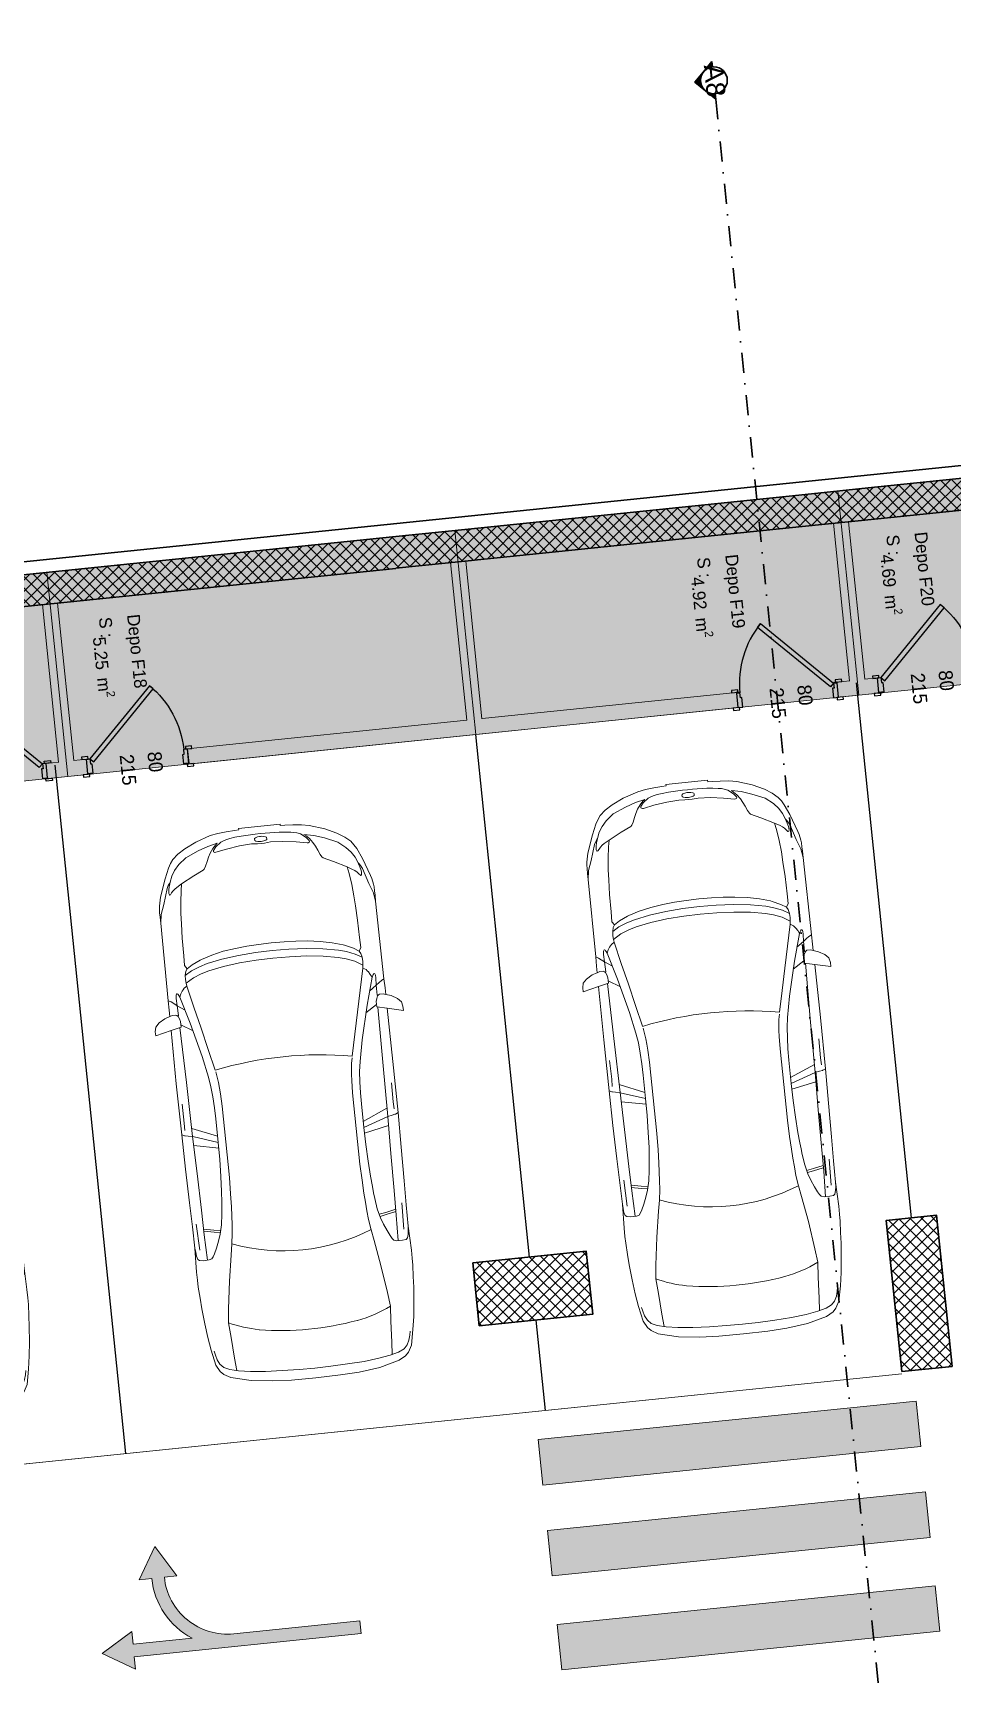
# Model space of a CAD drawing. Header units: millimetres. Extents: x 635850 to 824661, y -5878409 to -5774454.
# Drawn here: x 721740 to 728998, y -5797173 to -5784196 of the extents above; entities that cross this region are included whole.
import ezdxf
from ezdxf.enums import TextEntityAlignment as Align

# ---------------------------------------------------------------- set-up
doc = ezdxf.new("R2010")
doc.units = ezdxf.units.MM
doc.header["$MEASUREMENT"] = 0
doc.linetypes.add('Dot & Dashed', pattern=[335.138881, 158.75, -88.194444, 0, -88.194437])
for name, color, linetype, lineweight in [('0_Pen_No__1', 7, 'Continuous', 13), ('0_Pen_No__101', 252, 'Continuous', 13), ('0_Pen_No__22', 8, 'Continuous', 35), ('A - Ndertesa 4 - Vijat e Bodrumeve_Pen_No__1', 7, 'Continuous', 13), ('A - Ndertesa 6 - Muret_Pen_No__101', 252, 'Continuous', 13), ('A - Ndertesa 6 - Muret_Pen_No__22', 8, 'Continuous', 35), ('A - Ndertesa 6 - Pllaka meskatit_Pen_No__22', 8, 'Continuous', 35), ('A - Ndertesa 6 - Vijat e Bodrumit_Pen_No__42', 8, 'Continuous', 25), ('A - Ndertesa 6- Shtyllat_Pen_No__101', 252, 'Continuous', 13), ('A - Ndertesa 6- Shtyllat_Pen_No__22', 8, 'Continuous', 35), ('ARCHICAD Doors_Pen_No__101', 252, 'Continuous', 13), ('ARCHICAD Doors_Pen_No__42', 8, 'Continuous', 25), ('ARCHICAD Zone Stamps_Pen_No__101', 252, 'Continuous', 13), ('Drawing & Figure_Pen_No__42', 8, 'Continuous', 25)]:
    doc.layers.add(name, color=color, linetype=linetype, lineweight=lineweight)
for name, color, linetype, lineweight, true_color in [('0_Pen_No__102', 7, 'Continuous', 13, 0xcccccc), ('0_Pen_No__62', 7, 'Continuous', 20, 0xaaaaaa), ('A - Ndertesa  6- Dimensionimi Bazike_Pen_No__102', 7, 'Continuous', 13, 0xcccccc), ('A - Ndertesa  6- Dimensionimi Bazike_Pen_No__82', 7, 'Continuous', 20, 0xaaaaaa), ('A - Ndertesa 4 - Veturat_Pen_No__102', 7, 'Continuous', 13, 0xcccccc), ('A - Ndertesa 4 - Vijat e Bodrumeve_Pen_No__102', 7, 'Continuous', 13, 0xcccccc), ('A - Ndertesa 6 - Muret_Pen_No__102', 7, 'Continuous', 13, 0xcccccc), ('A - Ndertesa 6 - Muret_Pen_No__82', 7, 'Continuous', 20, 0xaaaaaa), ('A - Ndertesa 6 - Vijat e Bodrumit_Pen_No__82', 7, 'Continuous', 20, 0xaaaaaa), ('A - Ndertesa 6 - Zonat Bodrum_Pen_No__94', 7, 'Continuous', 13, 0xe4ad2c), ('A - Ndertesa 6 -Veturat_Pen_No__102', 7, 'Continuous', 13, 0xcccccc), ('A-Ndertesa 6 -Prerjet_Pen_No__8', 7, 'Continuous', 35, 0xa80f02), ('ARCHICAD Door Markers_Pen_No__112', 7, 'Continuous', 13, 0xd5aaaa)]:
    doc.layers.add(name, color=color, linetype=linetype, lineweight=lineweight, true_color=true_color)
for name, color, linetype in [('A - Ndertesa  6- Dimensionimi Bazike', 7, 'Continuous'), ('A - Ndertesa 6 - Muret', 7, 'Continuous'), ('A - Ndertesa 6 - Pllaka meskatit', 7, 'Continuous'), ('A - Ndertesa 6 - Zonat Bodrum', 7, 'Continuous'), ('A - Ndertesa 6- Shtyllat', 7, 'Continuous'), ('A-Ndertesa 6 -Prerjet', 7, 'Continuous'), ('ARCHICAD Door Markers', 7, 'Continuous'), ('ARCHICAD Doors', 7, 'Continuous')]:
    doc.layers.add(name, color=color, linetype=linetype)
doc.styles.add('GENERATED_STYLE_1', font='GOTHIC.TTF')
doc.styles.add('GENERATED_STYLE_2', font='arial.ttf')
doc.dimstyles.new('GENERATED_STYLE__1', dxfattribs={"dimtxt": 150, "dimasz": 91.78744, "dimexe": 0.18, "dimexo": 0.0625, "dimgap": 0, "dimtad": 0, "dimdec": 0, "dimlfac": 0.1, "dimzin": 0, "dimdsep": 46, "dimtxsty": 'GENERATED_STYLE_1', "dimblk": 'ARROWHEAD_5', "dimblk1": 'ARROWHEAD_5', "dimblk2": 'ARROWHEAD_5', "dimcen": 0.09, "dimse1": 1, "dimse2": 1, "dimclrd": 256, "dimclre": 256, "dimclrt": 256, "dimadec": 0, "dimazin": 0, "dimtfac": 1, "dimtdec": 4, "dimtmove": 0, "dimatfit": 3, "dimfxl": 0, "dimtolj": 1, "dimtzin": 0, "dimarcsym": 0})
pattern_1 = [(45, (664183.82, -5827429.525), (-45.96194, 45.96194), []), (135, (664183.82, -5827429.525), (45.96194, 45.96194), [])]

# ---------------------------------------------------------------- blocks, each defined once
blk = doc.blocks.new('Depo F17__5', base_point=(719313, -5789746))
at = {"layer": 'A - Ndertesa 6 - Zonat Bodrum_Pen_No__94', "linetype": 'Continuous', "lineweight": 0, "true_color": 0xffffff}
blk.add_hatch(color=7, dxfattribs=at).paths.add_polyline_path([(718241, -5788824), (718406, -5790435), (722015, -5790065), (721849, -5788453)])
at = {"layer": 'ARCHICAD Zone Stamps_Pen_No__101', "color": 252, "lineweight": 13, "insert": (719238, -5789599), "char_height": 100, "attachment_point": 1, "rotation": 275.8623, "style": 'GENERATED_STYLE_1'}
blk.add_mtext('\\A1;{\\pql;\\pt0,5050;\\fCentury Gothic|b0|i0|c0|p34;5.88\\fCentury Gothic|b0|i0|c0|p34;\\A1{\\H.66x;\\S^  ;}\\fCentury Gothic|b0|i0|c0|p34; m\\fCentury Gothic|b0|i0|c0|p34;\\A1{\\H.66x;\\S2^  ;}}', dxfattribs=at)
at = {"layer": 'ARCHICAD Zone Stamps_Pen_No__101', "color": 252, "lineweight": 13, "style": 'GENERATED_STYLE_1'}
for tag, p in [('ROOM_NAME', (719479, -5789425)), ('calculatedAreaCode', (719256, -5789446)), ('DUMMY_849', (719549, -5790065))]:
    blk.add_attdef(tag, text='', height=100, rotation=275.8623, dxfattribs=at).set_placement(p, align=Align.TOP_LEFT)
blk = doc.blocks.new('Depo F18__6', base_point=(722416, -5789102))
at = {"layer": 'A - Ndertesa 6 - Zonat Bodrum_Pen_No__94', "linetype": 'Continuous', "lineweight": 0, "true_color": 0xffffff}
blk.add_hatch(color=7, dxfattribs=at).paths.add_polyline_path([(721849, -5788453), (722015, -5790065), (725238, -5789734), (725073, -5788122)])
at = {"layer": 'ARCHICAD Zone Stamps_Pen_No__101', "color": 252, "lineweight": 13, "insert": (722341, -5788955), "char_height": 100, "attachment_point": 1, "rotation": 275.8623, "style": 'GENERATED_STYLE_1'}
blk.add_mtext('\\A1;{\\pql;\\pt0,5050;\\fCentury Gothic|b0|i0|c0|p34;5.25\\fCentury Gothic|b0|i0|c0|p34;\\A1{\\H.66x;\\S^  ;}\\fCentury Gothic|b0|i0|c0|p34; m\\fCentury Gothic|b0|i0|c0|p34;\\A1{\\H.66x;\\S2^  ;}}', dxfattribs=at)
at = {"layer": 'ARCHICAD Zone Stamps_Pen_No__101', "color": 252, "lineweight": 13, "style": 'GENERATED_STYLE_1'}
for tag, p in [('ROOM_NAME', (722582, -5788779)), ('calculatedAreaCode', (722359, -5788802)), ('DUMMY_849', (722652, -5789421))]:
    blk.add_attdef(tag, text='', height=100, rotation=275.8623, dxfattribs=at).set_placement(p, align=Align.TOP_LEFT)
blk = doc.blocks.new('Depo F19__7', base_point=(727140, -5788629))
at = {"layer": 'A - Ndertesa 6 - Zonat Bodrum_Pen_No__94', "linetype": 'Continuous', "lineweight": 0, "true_color": 0xffffff}
blk.add_hatch(color=7, dxfattribs=at).paths.add_polyline_path([(725073, -5788122), (725238, -5789734), (728261, -5789424), (728095, -5787812)])
at = {"layer": 'ARCHICAD Zone Stamps_Pen_No__101', "color": 252, "lineweight": 13, "insert": (727065, -5788482), "char_height": 100, "attachment_point": 1, "rotation": 275.8623, "style": 'GENERATED_STYLE_1'}
blk.add_mtext('\\A1;{\\pql;\\pt0,5050;\\fCentury Gothic|b0|i0|c0|p34;4.92\\fCentury Gothic|b0|i0|c0|p34;\\A1{\\H.66x;\\S^  ;}\\fCentury Gothic|b0|i0|c0|p34; m\\fCentury Gothic|b0|i0|c0|p34;\\A1{\\H.66x;\\S2^  ;}}', dxfattribs=at)
at = {"layer": 'ARCHICAD Zone Stamps_Pen_No__101', "color": 252, "lineweight": 13, "style": 'GENERATED_STYLE_1'}
for tag, p in [('calculatedAreaCode', (727083, -5788329)), ('ROOM_NAME', (727306, -5788306)), ('DUMMY_849', (727376, -5788948))]:
    blk.add_attdef(tag, text='', height=100, rotation=275.8623, dxfattribs=at).set_placement(p, align=Align.TOP_LEFT)
blk = doc.blocks.new('Depo F20__8', base_point=(728634, -5788452))
at = {"layer": 'A - Ndertesa 6 - Zonat Bodrum_Pen_No__94', "linetype": 'Continuous', "lineweight": 0, "true_color": 0xffffff}
blk.add_hatch(color=7, dxfattribs=at).paths.add_polyline_path([(728095, -5787812), (728261, -5789424), (731141, -5789128), (730976, -5787516)])
at = {"layer": 'ARCHICAD Zone Stamps_Pen_No__101', "color": 252, "lineweight": 13, "insert": (728559, -5788304), "char_height": 100, "attachment_point": 1, "rotation": 275.8623, "style": 'GENERATED_STYLE_1'}
blk.add_mtext('\\A1;{\\pql;\\pt0,5050;\\fCentury Gothic|b0|i0|c0|p34;4.69\\fCentury Gothic|b0|i0|c0|p34;\\A1{\\H.66x;\\S^  ;}\\fCentury Gothic|b0|i0|c0|p34; m\\fCentury Gothic|b0|i0|c0|p34;\\A1{\\H.66x;\\S2^  ;}}', dxfattribs=at)
at = {"layer": 'ARCHICAD Zone Stamps_Pen_No__101', "color": 252, "lineweight": 13, "style": 'GENERATED_STYLE_1'}
for tag, p in [('ROOM_NAME', (728800, -5788129)), ('calculatedAreaCode', (728577, -5788152)), ('DUMMY_849', (728870, -5788771))]:
    blk.add_attdef(tag, text='', height=100, rotation=275.8623, dxfattribs=at).set_placement(p, align=Align.TOP_LEFT)
blk = doc.blocks.new('Slab_3', base_point=(703704, -5790216))
at = {"layer": 'A - Ndertesa 6 - Pllaka meskatit_Pen_No__22', "color": 8, "linetype": 'Continuous', "lineweight": 35, "flags": 128}
blk.add_lwpolyline([(703704, -5790216), (739063, -5786585), (739063, -5784104), (741099, -5781712), (750317, -5780624), (750320, -5821669), (726662, -5822733), (707158, -5823855)], close=True, dxfattribs=at)
blk = doc.blocks.new('Wall_195', base_point=(703715, -5790315))
at = {"layer": 'A - Ndertesa 6 - Muret_Pen_No__82', "linetype": 'Continuous', "lineweight": 20, "true_color": 0xaaaaaa}
h = blk.add_hatch(dxfattribs=at)
h.set_pattern_fill('Concrete_Block', color=253, style=0, pattern_type=2)
h.set_pattern_definition(pattern_1)
h.paths.add_polyline_path([(728386, -5787782), (728411, -5788031), (734578, -5787398), (734552, -5787149)])
h = blk.add_hatch(dxfattribs=at)
h.set_pattern_fill('Concrete_Block', color=253, style=0, pattern_type=2)
h.set_pattern_definition(pattern_1)
h.paths.add_polyline_path([(725176, -5788112), (725202, -5788361), (727814, -5788092), (727789, -5787844)])
h = blk.add_hatch(dxfattribs=at)
h.set_pattern_fill('Concrete_Block', color=253, style=0, pattern_type=2)
h.set_pattern_definition(pattern_1)
h.paths.add_polyline_path([(724579, -5788173), (718746, -5788772), (718771, -5789021), (724605, -5788422)])
at = {"layer": 'A - Ndertesa 6 - Muret_Pen_No__22', "color": 8, "linetype": 'Continuous', "lineweight": 35, "flags": 128}
for points in [[(734552, -5787149), (728386, -5787782)], [(728411, -5788031), (734578, -5787398)], [(727789, -5787844), (725176, -5788112)], [(725202, -5788361), (727814, -5788092)], [(724579, -5788173), (718746, -5788772)], [(718771, -5789021), (724605, -5788422)]]:
    blk.add_lwpolyline(points, dxfattribs=at)
blk = doc.blocks.new('Door 25_5')
at = {"layer": 'ARCHICAD Doors_Pen_No__101', "color": 252, "linetype": 'Continuous', "lineweight": 13}
for p, q in [((-400, 5), (-437, 5)), ((-400, 5), (-437, 5)), ((-400, 0), (-400, 5)), ((-400, 0), (-400, 5)), ((-400, -115), (-400, 0)), ((-400, -115), (-400, 0)), ((400, 0), (400, 5)), ((400, 0), (400, 5)), ((400, 5), (437, 5)), ((400, 5), (437, 5)), ((400, -115), (400, 0)), ((400, -115), (400, 0)), ((-400, -115), (-437, -115)), ((-400, -115), (-437, -115)), ((400, -115), (437, -115)), ((400, -115), (437, -115))]:
    blk.add_line(p, q, dxfattribs=at)
at = {"layer": 'ARCHICAD Doors_Pen_No__42', "color": 8, "linetype": 'Continuous', "lineweight": 25}
for p, q in [((-182, 498), (-154, 526)), ((-154, 526), (372, 0)), ((344, -28), (-182, 498)), ((-387, 24), (-437, 24)), ((-437, 24), (-437, 5)), ((-437, 5), (-387, 5)), ((-375, 5), (-400, 5)), ((-400, 5), (-400, 0)), ((-400, 0), (-375, 0)), ((-372, 0), (-400, 0)), ((-400, 0), (-400, -115)), ((-387, 5), (-387, 24)), ((-375, 0), (-375, 5)), ((-372, -40), (-372, 0)), ((372, 0), (344, -28)), ((400, 0), (372, 0)), ((372, 0), (372, -40)), ((400, 5), (375, 5)), ((375, 5), (375, 0)), ((375, 0), (400, 0)), ((437, 24), (387, 24)), ((387, 24), (387, 5)), ((387, 5), (437, 5)), ((400, 0), (400, 5)), ((400, -115), (400, 0)), ((437, 5), (437, 24)), ((-387, -115), (-437, -115)), ((-437, -115), (-437, -134)), ((-400, -115), (-360, -115)), ((-387, -134), (-387, -115)), ((-360, -40), (-372, -40)), ((-360, -115), (-360, -40)), ((372, -40), (360, -40)), ((360, -40), (360, -115)), ((360, -115), (400, -115)), ((437, -115), (387, -115)), ((387, -115), (387, -134)), ((437, -134), (437, -115)), ((-437, -134), (-387, -134)), ((387, -134), (437, -134))]:
    blk.add_line(p, q, dxfattribs=at)
blk.add_arc((372, 0), 744, 135, 180, dxfattribs=at)
blk = doc.blocks.new('D Marker 25_13')
at = {"layer": 'ARCHICAD Door Markers_Pen_No__112', "color": 9, "lineweight": 13, "true_color": 0xd5aaaa, "char_height": 110, "attachment_point": 7, "rotation": 90, "style": 'GENERATED_STYLE_1'}
for s, insert in [('\\A1;{\\pql;\\pt0;\\fCentury Gothic|b0|i0|c0|p34;80\\fCentury Gothic|b0|i0|c0|p34;\\A1{\\H.66x;\\S^  ;}\\fCentury Gothic|b0|i0|c0|p34;\\fCentury Gothic|b0|i0|c0|p34;}', (-52, -126)), ('\\A1;{\\pql;\\pt0;\\fCentury Gothic|b0|i0|c0|p34;215\\fCentury Gothic|b0|i0|c0|p34;\\A1{\\H.66x;\\S^  ;}\\fCentury Gothic|b0|i0|c0|p34;\\fCentury Gothic|b0|i0|c0|p34;}', (168, -126))]:
    blk.add_mtext(s, dxfattribs=dict(at, insert=insert))
blk = doc.blocks.new('Door 25_4')
at = {"layer": 'ARCHICAD Doors_Pen_No__101', "color": 252, "linetype": 'Continuous', "lineweight": 13}
for p, q in [((-400, 0), (-437, 0)), ((-400, 0), (-437, 0)), ((-400, 0), (-400, -115)), ((-400, 0), (-400, -115)), ((400, 0), (400, -115)), ((400, 0), (400, -115)), ((400, 0), (437, 0)), ((400, 0), (437, 0)), ((-400, -120), (-437, -120)), ((-400, -120), (-437, -120)), ((-400, -115), (-400, -120)), ((-400, -115), (-400, -120)), ((400, -115), (400, -120)), ((400, -115), (400, -120)), ((400, -120), (437, -120)), ((400, -120), (437, -120))]:
    blk.add_line(p, q, dxfattribs=at)
at = {"layer": 'ARCHICAD Doors_Pen_No__42', "color": 8, "linetype": 'Continuous', "lineweight": 25}
for p, q in [((-182, 498), (-154, 526)), ((-154, 526), (372, 0)), ((344, -28), (-182, 498)), ((-437, 0), (-437, 19)), ((-437, 19), (-387, 19)), ((-387, 0), (-437, 0)), ((-372, 0), (-400, 0)), ((-400, 0), (-400, -115)), ((-387, 19), (-387, 0)), ((-372, -40), (-372, 0)), ((372, 0), (344, -28)), ((400, 0), (372, 0)), ((372, 0), (372, -40)), ((387, 19), (437, 19)), ((387, 0), (387, 19)), ((437, 0), (387, 0)), ((400, -115), (400, 0)), ((437, 19), (437, 0)), ((-437, -139), (-437, -120)), ((-437, -120), (-387, -120)), ((-400, -120), (-400, -115)), ((-400, -115), (-375, -115)), ((-400, -115), (-360, -115)), ((-375, -120), (-400, -120)), ((-387, -120), (-387, -139)), ((-375, -115), (-375, -120)), ((-360, -40), (-372, -40)), ((-360, -115), (-360, -40)), ((372, -40), (360, -40)), ((360, -40), (360, -115)), ((360, -115), (400, -115)), ((375, -120), (375, -115)), ((375, -115), (400, -115)), ((400, -120), (375, -120)), ((387, -120), (437, -120)), ((387, -139), (387, -120)), ((400, -115), (400, -120)), ((437, -120), (437, -139)), ((-387, -139), (-437, -139)), ((437, -139), (387, -139))]:
    blk.add_line(p, q, dxfattribs=at)
blk.add_arc((372, 0), 744, 135, 180, dxfattribs=at)
blk = doc.blocks.new('Wall_200', base_point=(739413, -5788279))
at = {"layer": 'A - Ndertesa 6 - Muret_Pen_No__102', "linetype": 'Continuous', "lineweight": 0, "true_color": 0xcccccc}
for points in [[(728089, -5789321), (728101, -5789440), (728420, -5789407), (728407, -5789288)], [(722957, -5789848), (722970, -5789967), (727306, -5789522), (727293, -5789402)], [(721843, -5789962), (721856, -5790081), (722174, -5790049), (722162, -5789929)]]:
    blk.add_hatch(color=254, dxfattribs=at).paths.add_polyline_path(points)
at = {"layer": 'A - Ndertesa 6 - Muret_Pen_No__101', "color": 252, "linetype": 'Continuous', "lineweight": 13}
for p, q in [((728407, -5789288), (728371, -5789292)), ((728407, -5789288), (728419, -5789402)), ((727293, -5789402), (727257, -5789406)), ((727294, -5789407), (727293, -5789402)), ((727306, -5789522), (727294, -5789407)), ((728089, -5789321), (728126, -5789317)), ((728090, -5789326), (728089, -5789321)), ((728101, -5789440), (728090, -5789326)), ((728101, -5789440), (728138, -5789436)), ((728420, -5789407), (728383, -5789411)), ((728419, -5789402), (728420, -5789407)), ((727306, -5789522), (727269, -5789526)), ((721843, -5789962), (721880, -5789958)), ((721843, -5789962), (721855, -5790076)), ((722162, -5789929), (722125, -5789933)), ((722162, -5789929), (722173, -5790044)), ((722957, -5789848), (722994, -5789844)), ((722957, -5789848), (722969, -5789962)), ((722969, -5789962), (722970, -5789967)), ((722970, -5789967), (723006, -5789963)), ((721855, -5790076), (721856, -5790081)), ((721856, -5790081), (721892, -5790078)), ((722174, -5790049), (722137, -5790052)), ((722173, -5790044), (722174, -5790049))]:
    blk.add_line(p, q, dxfattribs=at)
at = {"layer": 'A - Ndertesa 6 - Muret_Pen_No__101', "color": 252, "linetype": 'Continuous', "lineweight": 13, "flags": 128}
for points in [[(728189, -5789310), (728089, -5789321)], [(728407, -5789288), (728308, -5789298)], [(727293, -5789402), (725286, -5789609)], [(728101, -5789440), (728420, -5789407)], [(722970, -5789967), (727306, -5789522)], [(725166, -5789621), (722957, -5789848)], [(721943, -5789952), (721843, -5789962)], [(722162, -5789929), (722062, -5789939)], [(721856, -5790081), (722174, -5790049)]]:
    blk.add_lwpolyline(points, dxfattribs=at)
at = {"layer": 'ARCHICAD Door Markers', "color": 161, "lineweight": 25, "true_color": 0x40a5ff, "rotation": 185.8622535954199}
for p in [(728818, -5789366), (727703, -5789481), (722572, -5790008)]:
    blk.add_blockref('D Marker 25_13', p, dxfattribs=at)
at = {"layer": 'ARCHICAD Doors', "color": 7, "linetype": 'Continuous', "lineweight": 13, "xscale": -1, "zscale": 1000, "rotation": 5.862253595419949}
for p in [(728805, -5789247), (722560, -5789888)]:
    blk.add_blockref('Door 25_4', p, dxfattribs=at)
at = {"layer": 'ARCHICAD Doors', "color": 7, "linetype": 'Continuous', "lineweight": 13, "zscale": 1000, "rotation": 5.862253595419949}
for name, p in [('Door 25_5', (727692, -5789366)), ('Door 25_4', (721445, -5790003))]:
    blk.add_blockref(name, p, dxfattribs=at)
blk = doc.blocks.new('Wall_204', base_point=(721955, -5790071))
at = {"layer": 'A - Ndertesa 6 - Muret_Pen_No__102', "linetype": 'Continuous', "lineweight": 0, "true_color": 0xcccccc}
blk.add_hatch(color=254, dxfattribs=at).paths.add_polyline_path([(722062, -5789939), (721934, -5788696), (721815, -5788708), (721943, -5789952)])
at = {"layer": 'A - Ndertesa 6 - Muret_Pen_No__101', "color": 252, "linetype": 'Continuous', "lineweight": 13, "flags": 128}
for points in [[(721934, -5788696), (721815, -5788708)], [(721815, -5788708), (721943, -5789952)], [(722062, -5789939), (721934, -5788696)]]:
    blk.add_lwpolyline(points, dxfattribs=at)
blk = doc.blocks.new('Wall_205', base_point=(725179, -5789740))
at = {"layer": 'A - Ndertesa 6 - Muret_Pen_No__102', "linetype": 'Continuous', "lineweight": 0, "true_color": 0xcccccc}
blk.add_hatch(color=254, dxfattribs=at).paths.add_polyline_path([(725286, -5789609), (725158, -5788365), (725039, -5788377), (725166, -5789621)])
at = {"layer": 'A - Ndertesa 6 - Muret_Pen_No__101', "color": 252, "linetype": 'Continuous', "lineweight": 13, "flags": 128}
for points in [[(725039, -5788377), (725166, -5789621)], [(725286, -5789609), (725158, -5788365)]]:
    blk.add_lwpolyline(points, dxfattribs=at)
blk = doc.blocks.new('Wall_209', base_point=(728201, -5789430))
at = {"layer": 'A - Ndertesa 6 - Muret_Pen_No__102', "linetype": 'Continuous', "lineweight": 0, "true_color": 0xcccccc}
blk.add_hatch(color=254, dxfattribs=at).paths.add_polyline_path([(728308, -5789298), (728180, -5788055), (728061, -5788067), (728189, -5789310)])
at = {"layer": 'A - Ndertesa 6 - Muret_Pen_No__101', "color": 252, "linetype": 'Continuous', "lineweight": 13, "flags": 128}
for points in [[(728061, -5788067), (728189, -5789310)], [(728308, -5789298), (728180, -5788055)]]:
    blk.add_lwpolyline(points, dxfattribs=at)
blk = doc.blocks.new('Column_210', base_point=(725688, -5794107))
at = {"layer": 'A - Ndertesa 6- Shtyllat_Pen_No__101', "linetype": 'Continuous', "lineweight": 13}
h = blk.add_hatch(dxfattribs=at)
h.set_pattern_fill('Concrete_Block', color=252, style=0, pattern_type=2)
h.set_pattern_definition(pattern_1)
h.paths.add_polyline_path([(725214, -5793904), (725265, -5794401), (726161, -5794310), (726110, -5793812)])
at = {"layer": 'A - Ndertesa 6- Shtyllat_Pen_No__22', "color": 8, "linetype": 'Continuous', "lineweight": 35, "flags": 128}
blk.add_lwpolyline([(725214, -5793904), (725265, -5794401), (726161, -5794310), (726110, -5793812)], close=True, dxfattribs=at)
blk = doc.blocks.new('Column_220', base_point=(728737, -5794146))
at = {"layer": 'A - Ndertesa 6- Shtyllat_Pen_No__101', "linetype": 'Continuous', "lineweight": 13}
h = blk.add_hatch(dxfattribs=at)
h.set_pattern_fill('Concrete_Block', color=252, style=0, pattern_type=2)
h.set_pattern_definition(pattern_1)
h.paths.add_polyline_path([(728600, -5794763), (728998, -5794722), (728875, -5793528), (728477, -5793569)])
at = {"layer": 'A - Ndertesa 6- Shtyllat_Pen_No__22', "color": 8, "linetype": 'Continuous', "lineweight": 35, "flags": 128}
blk.add_lwpolyline([(728600, -5794763), (728998, -5794722), (728875, -5793528), (728477, -5793569)], close=True, dxfattribs=at)
blk = doc.blocks.new('Column_241', base_point=(728100, -5787937))
at = {"layer": '0_Pen_No__101', "linetype": 'Continuous', "lineweight": 13}
h = blk.add_hatch(dxfattribs=at)
h.set_pattern_fill('Concrete_Block', color=252, style=0, pattern_type=2)
h.set_pattern_definition(pattern_1)
h.paths.add_polyline_path([(728386, -5787782), (727789, -5787844), (727814, -5788092), (728411, -5788031)])
at = {"layer": '0_Pen_No__22', "color": 8, "linetype": 'Continuous', "lineweight": 35, "flags": 128}
for points in [[(728386, -5787782), (727789, -5787844)], [(727814, -5788092), (728411, -5788031)]]:
    blk.add_lwpolyline(points, dxfattribs=at)
blk = doc.blocks.new('Column_243', base_point=(724890, -5788267))
at = {"layer": '0_Pen_No__101', "linetype": 'Continuous', "lineweight": 13}
h = blk.add_hatch(dxfattribs=at)
h.set_pattern_fill('Concrete_Block', color=252, style=0, pattern_type=2)
h.set_pattern_definition(pattern_1)
h.paths.add_polyline_path([(725176, -5788112), (724579, -5788173), (724605, -5788422), (725202, -5788361)])
at = {"layer": '0_Pen_No__22', "color": 8, "linetype": 'Continuous', "lineweight": 35, "flags": 128}
for points in [[(725176, -5788112), (724579, -5788173)], [(724605, -5788422), (725202, -5788361)]]:
    blk.add_lwpolyline(points, dxfattribs=at)
blk = doc.blocks.new('Car 05 25_3')
at = {"layer": 'A - Ndertesa 4 - Veturat_Pen_No__102', "color": 254, "linetype": 'Continuous', "lineweight": 13, "true_color": 0xcccccc}
for p, q in [((125, 791), (129, 820)), ((126, 744), (125, 791)), ((129, 820), (139, 832)), ((139, 832), (165, 840)), ((165, 840), (195, 844)), ((195, 844), (231, 846)), ((211, 809), (418, 816)), ((1115, 809), (1109, 774)), ((1109, 774), (1538, 780)), ((1120, 833), (1115, 809)), ((1121, 838), (1120, 836)), ((1120, 836), (1120, 833)), ((1130, 859), (1121, 838)), ((1163, 830), (1220, 829)), ((1220, 829), (1370, 831)), ((1538, 780), (1975, 786)), ((1958, 858), (1977, 777)), ((2020, 777), (2044, 783)), ((2044, 783), (2063, 792)), ((2063, 792), (2070, 800)), ((2069, 788), (2065, 794)), ((2075, 836), (2068, 858)), ((2069, 788), (2148, 790)), ((2070, 800), (2075, 809)), ((2075, 809), (2075, 836)), ((2107, 732), (2148, 790)), ((2148, 790), (2167, 814)), ((2148, 790), (2206, 792)), ((2167, 814), (2182, 834)), ((2182, 834), (2193, 856)), ((2206, 792), (2227, 791)), ((2227, 791), (2233, 790)), ((2233, 790), (2238, 787)), ((2241, 784), (2238, 787)), ((2238, 777), (2241, 781)), ((2241, 781), (2241, 784)), ((2808, 853), (2877, 843)), ((2877, 843), (2954, 814)), ((2904, 833), (2905, 833)), ((2954, 814), (3076, 775)), ((-768, 602), (-751, 670)), ((-729, 716), (-751, 670)), ((-701, 743), (-729, 716)), ((-665, 761), (-701, 743)), ((-627, 772), (-665, 761)), ((-595, 778), (-627, 772)), ((327, 762), (125, 756)), ((132, 723), (126, 744)), ((147, 711), (132, 723)), ((171, 697), (147, 711)), ((213, 677), (171, 697)), ((266, 655), (213, 677)), ((319, 636), (266, 655)), ((522, 765), (327, 762)), ((339, 683), (330, 634)), ((355, 762), (339, 683)), ((357, 683), (347, 629)), ((373, 763), (357, 683)), ((814, 769), (522, 765)), ((1109, 774), (814, 769)), ((1036, 773), (997, 579)), ((1042, 578), (1108, 774)), ((1173, 775), (1090, 578)), ((2000, 702), (1730, 634)), ((1939, 686), (1996, 777)), ((1953, 621), (2122, 660)), ((1977, 777), (2020, 777)), ((2000, 702), (2214, 763)), ((2122, 660), (2294, 698)), ((2227, 770), (2214, 763)), ((2214, 763), (2238, 752)), ((2234, 774), (2227, 770)), ((2238, 777), (2234, 774)), ((2238, 752), (2259, 740)), ((2259, 740), (2269, 731)), ((2269, 731), (2279, 722)), ((2279, 722), (2294, 698)), ((2294, 698), (2317, 701)), ((2294, 698), (2294, 698)), ((2317, 701), (2346, 703)), ((2355, 640), (2317, 701)), ((2346, 703), (2379, 702)), ((2410, 649), (2379, 702)), ((2379, 702), (2411, 694)), ((2436, 583), (2410, 649)), ((2411, 694), (2411, 694)), ((2429, 682), (2411, 694)), ((2429, 682), (2457, 700)), ((2429, 682), (2429, 682)), ((2429, 682), (2457, 640)), ((2457, 700), (2535, 698)), ((2535, 698), (2535, 698)), ((2535, 698), (2673, 696)), ((2673, 696), (2787, 691)), ((2787, 691), (2868, 687)), ((2868, 687), (2960, 679)), ((2960, 679), (2868, 687)), ((2960, 679), (3047, 666)), ((3022, 758), (3024, 762)), ((3024, 754), (3022, 758)), ((3024, 762), (3035, 765)), ((3038, 743), (3024, 754)), ((3035, 765), (3047, 764)), ((3051, 731), (3038, 743)), ((3047, 764), (3061, 763)), ((3047, 666), (3100, 657)), ((3065, 715), (3051, 731)), ((3061, 763), (3090, 757)), ((3077, 698), (3065, 715)), ((3100, 763), (3076, 775)), ((3100, 657), (3077, 698)), ((3090, 757), (3108, 751)), ((3114, 753), (3100, 763)), ((3153, 554), (3100, 657)), ((3108, 751), (3123, 746)), ((3123, 746), (3114, 753)), ((3170, 727), (3123, 746)), ((3212, 701), (3170, 727)), ((3254, 663), (3212, 701)), ((3302, 603), (3254, 663)), ((-768, 602), (-783, 510)), ((-764, 617), (-666, 624)), ((-666, 624), (-501, 634)), ((-501, 634), (-383, 642)), ((-383, 642), (-274, 631)), ((-274, 631), (-56, 601)), ((-56, 601), (146, 567)), ((146, 567), (233, 552)), ((233, 552), (315, 541)), ((315, 541), (384, 535)), ((393, 618), (319, 636)), ((384, 535), (454, 530)), ((475, 607), (393, 618)), ((454, 530), (526, 526)), ((521, 602), (475, 607)), ((570, 597), (521, 602)), ((526, 526), (628, 522)), ((653, 591), (570, 597)), ((628, 522), (757, 518)), ((773, 585), (653, 591)), ((907, 580), (773, 585)), ((1042, 578), (907, 580)), ((1228, 578), (1042, 578)), ((1316, 580), (1228, 578)), ((1403, 584), (1316, 580)), ((1323, 518), (1420, 522)), ((1484, 590), (1403, 584)), ((1420, 522), (1467, 524)), ((1467, 524), (1511, 528)), ((1562, 601), (1484, 590)), ((1511, 528), (1554, 533)), ((1554, 533), (1597, 541)), ((1730, 634), (1562, 601)), ((1597, 541), (1597, 541)), ((1611, 544), (1780, 582)), ((1780, 582), (1953, 621)), ((2380, 575), (2355, 640)), ((2397, 514), (2380, 575)), ((2454, 522), (2436, 583)), ((2478, 401), (2454, 522)), ((2457, 640), (2487, 574)), ((2487, 574), (2492, 562)), ((2492, 562), (2518, 477)), ((3190, 476), (3153, 554)), ((3302, 603), (3346, 501)), ((-795, 391), (-802, 259)), ((-783, 510), (-795, 391)), ((757, 518), (1323, 518)), ((2419, 396), (2397, 514)), ((2434, 266), (2419, 396)), ((2494, 269), (2478, 401)), ((2518, 477), (2538, 384)), ((3199, 467), (3190, 476)), ((3221, 454), (3199, 467)), ((3256, 439), (3221, 454)), ((3288, 425), (3256, 439)), ((3319, 408), (3288, 425)), ((3353, 384), (3319, 408)), ((3346, 501), (3374, 420)), ((3391, 344), (3374, 420)), ((2442, 132), (2434, 266)), ((2503, 133), (2494, 269)), ((2538, 384), (2551, 286)), ((2551, 286), (2560, 194)), ((3325, 377), (3321, 370)), ((3321, 370), (3321, 362)), ((3321, 362), (3338, 277)), ((3328, 380), (3325, 377)), ((3338, 379), (3328, 380)), ((3364, 358), (3338, 379)), ((3338, 277), (3352, 173)), ((3377, 360), (3353, 384)), ((3397, 316), (3364, 358)), ((3391, 344), (3377, 360)), ((3408, 289), (3397, 316)), ((3408, 289), (3414, 267)), ((3414, 267), (3418, 243)), ((-802, 259), (-807, 125)), ((2444, 0), (2442, 132)), ((2506, 0), (2503, 133)), ((2560, 194), (2564, 101)), ((3352, 173), (3358, 76)), ((3418, 243), (3424, 201)), ((3424, 201), (3428, 152)), ((3432, 40), (3428, 152)), ((-807, 125), (-808, 0)), ((-807, -125), (-808, 0)), ((2444, 0), (2442, -132)), ((2564, 101), (2566, 0)), ((2564, -101), (2566, 0)), ((3354, 28), (3358, 76)), ((3354, 28), (3354, -1)), ((3354, -28), (3354, 1)), ((3371, 12), (3370, -1)), ((3371, -12), (3370, 1)), ((3372, 24), (3371, 12)), ((3376, 39), (3372, 24)), ((3382, 47), (3376, 39)), ((3386, 48), (3382, 47)), ((3386, 48), (3394, 48)), ((3399, 47), (3394, 48)), ((3404, 39), (3399, 47)), ((3404, 39), (3408, 24)), ((3408, 24), (3410, 8)), ((3410, 8), (3410, 0)), ((3432, 57), (3432, 57)), ((3432, 0), (3432, 40)), ((3432, 0), (3432, -40)), ((-802, -259), (-807, -125)), ((2506, 0), (2503, -133)), ((2560, -194), (2564, -101)), ((3352, -173), (3358, -76)), ((3354, -28), (3358, -76)), ((3372, -24), (3371, -12)), ((3376, -39), (3372, -24)), ((3382, -47), (3376, -39)), ((3386, -48), (3382, -47)), ((3386, -48), (3394, -48)), ((3399, -47), (3394, -48)), ((3404, -39), (3399, -47)), ((3404, -39), (3408, -24)), ((3408, -24), (3410, -8)), ((3410, -8), (3410, 0)), ((3432, -40), (3428, -152)), ((3432, -57), (3432, -57)), ((-795, -391), (-802, -259)), ((2442, -132), (2434, -266)), ((2503, -133), (2494, -269)), ((2551, -286), (2560, -194)), ((3338, -277), (3352, -173)), ((3414, -267), (3418, -243)), ((3418, -243), (3424, -201)), ((3424, -201), (3428, -152)), ((2434, -266), (2419, -396)), ((2494, -269), (2478, -401)), ((2518, -477), (2538, -384)), ((2538, -384), (2551, -286)), ((3353, -384), (3319, -408)), ((3321, -362), (3338, -277)), ((3321, -370), (3321, -362)), ((3325, -377), (3321, -370)), ((3328, -380), (3325, -377)), ((3338, -379), (3328, -380)), ((3364, -358), (3338, -379)), ((3377, -360), (3353, -384)), ((3397, -316), (3364, -358)), ((3391, -344), (3374, -420)), ((3391, -344), (3377, -360)), ((3408, -289), (3397, -316)), ((3408, -289), (3414, -267)), ((-783, -510), (-795, -391)), ((-768, -602), (-783, -510)), ((628, -522), (757, -518)), ((757, -518), (1323, -518)), ((1323, -518), (1420, -522)), ((2397, -514), (2380, -575)), ((2419, -396), (2397, -514)), ((2478, -401), (2454, -522)), ((2492, -562), (2518, -477)), ((3190, -476), (3153, -554)), ((3199, -467), (3190, -476)), ((3221, -454), (3199, -467)), ((3256, -439), (3221, -454)), ((3288, -425), (3256, -439)), ((3319, -408), (3288, -425)), ((3302, -603), (3346, -501)), ((3346, -501), (3374, -420)), ((-768, -602), (-751, -670)), ((-764, -617), (-666, -624)), ((-666, -624), (-501, -634)), ((-501, -634), (-383, -642)), ((-383, -642), (-274, -631)), ((-274, -631), (-56, -601)), ((-56, -601), (146, -567)), ((146, -567), (233, -552)), ((233, -552), (315, -541)), ((319, -636), (266, -655)), ((315, -541), (384, -535)), ((393, -618), (319, -636)), ((339, -683), (330, -634)), ((357, -683), (347, -629)), ((384, -535), (454, -530)), ((475, -607), (393, -618)), ((454, -530), (526, -526)), ((521, -602), (475, -607)), ((570, -597), (521, -602)), ((526, -526), (628, -522)), ((653, -591), (570, -597)), ((773, -585), (653, -591)), ((907, -580), (773, -585)), ((1042, -578), (907, -580)), ((1036, -773), (997, -579)), ((1042, -578), (1108, -774)), ((1228, -578), (1042, -578)), ((1173, -775), (1090, -578)), ((1316, -580), (1228, -578)), ((1403, -584), (1316, -580)), ((1484, -590), (1403, -584)), ((1420, -522), (1467, -524)), ((1467, -524), (1511, -528)), ((1562, -601), (1484, -590)), ((1511, -528), (1554, -533)), ((1554, -533), (1597, -541)), ((1730, -634), (1562, -601)), ((1597, -541), (1597, -541)), ((1611, -544), (1780, -582)), ((2000, -702), (1730, -634)), ((1780, -582), (1953, -621)), ((1953, -621), (2122, -660)), ((2355, -640), (2317, -701)), ((2380, -575), (2355, -640)), ((2436, -583), (2410, -649)), ((2429, -682), (2457, -640)), ((2454, -522), (2436, -583)), ((2457, -640), (2487, -574)), ((2487, -574), (2492, -562)), ((3153, -554), (3100, -657)), ((3302, -603), (3254, -663)), ((-729, -716), (-751, -670)), ((-701, -743), (-729, -716)), ((-665, -761), (-701, -743)), ((-627, -772), (-665, -761)), ((-595, -778), (-627, -772)), ((126, -744), (125, -791)), ((327, -762), (125, -756)), ((132, -723), (126, -744)), ((147, -711), (132, -723)), ((171, -697), (147, -711)), ((213, -677), (171, -697)), ((266, -655), (213, -677)), ((522, -765), (327, -762)), ((355, -762), (339, -683)), ((373, -763), (357, -683)), ((814, -769), (522, -765)), ((1109, -774), (814, -769)), ((1109, -774), (1538, -780)), ((1115, -809), (1109, -774)), ((1939, -686), (1996, -777)), ((1958, -858), (1977, -777)), ((1977, -777), (2020, -777)), ((2000, -702), (2214, -763)), ((2020, -777), (2044, -783)), ((2107, -732), (2148, -790)), ((2122, -660), (2294, -698)), ((2214, -763), (2238, -752)), ((2227, -770), (2214, -763)), ((2234, -774), (2227, -770)), ((2238, -777), (2234, -774)), ((2238, -752), (2259, -740)), ((2238, -777), (2241, -781)), ((2259, -740), (2269, -731)), ((2269, -731), (2279, -722)), ((2279, -722), (2294, -698)), ((2294, -698), (2317, -701)), ((2294, -698), (2294, -698)), ((2317, -701), (2346, -703)), ((2346, -703), (2379, -702)), ((2410, -649), (2379, -702)), ((2379, -702), (2411, -694)), ((2429, -682), (2411, -694)), ((2411, -694), (2411, -694)), ((2429, -682), (2429, -682)), ((2429, -682), (2457, -700)), ((2457, -700), (2535, -698)), ((2535, -698), (2673, -696)), ((2535, -698), (2535, -698)), ((2673, -696), (2787, -691)), ((2787, -691), (2868, -687)), ((2868, -687), (2960, -679)), ((2960, -679), (2868, -687)), ((2954, -814), (3076, -775)), ((2960, -679), (3047, -666)), ((3024, -754), (3022, -758)), ((3022, -758), (3024, -762)), ((3038, -743), (3024, -754)), ((3024, -762), (3035, -765)), ((3035, -765), (3047, -764)), ((3051, -731), (3038, -743)), ((3047, -666), (3100, -657)), ((3047, -764), (3061, -763)), ((3065, -715), (3051, -731)), ((3061, -763), (3090, -757)), ((3077, -698), (3065, -715)), ((3100, -763), (3076, -775)), ((3100, -657), (3077, -698)), ((3090, -757), (3108, -751)), ((3114, -753), (3100, -763)), ((3108, -751), (3123, -746)), ((3123, -746), (3114, -753)), ((3170, -727), (3123, -746)), ((3212, -701), (3170, -727)), ((3254, -663), (3212, -701)), ((125, -791), (129, -820)), ((129, -820), (139, -832)), ((139, -832), (165, -840)), ((165, -840), (195, -844)), ((195, -844), (231, -846)), ((211, -809), (418, -816)), ((1120, -833), (1115, -809)), ((1120, -836), (1120, -833)), ((1121, -838), (1120, -836)), ((1130, -859), (1121, -838)), ((1163, -830), (1220, -829)), ((1220, -829), (1370, -831)), ((1538, -780), (1975, -786)), ((2044, -783), (2063, -792)), ((2063, -792), (2070, -800)), ((2069, -788), (2065, -794)), ((2075, -836), (2068, -858)), ((2069, -788), (2148, -790)), ((2070, -800), (2075, -809)), ((2075, -809), (2075, -836)), ((2148, -790), (2167, -814)), ((2148, -790), (2206, -792)), ((2167, -814), (2182, -834)), ((2182, -834), (2193, -856)), ((2206, -792), (2227, -791)), ((2227, -791), (2233, -790)), ((2233, -790), (2238, -787)), ((2241, -784), (2238, -787)), ((2241, -781), (2241, -784)), ((2808, -853), (2877, -843)), ((2877, -843), (2954, -814))]:
    blk.add_line(p, q, dxfattribs=at)
at = {"layer": 'A - Ndertesa 4 - Veturat_Pen_No__102', "color": 254, "linetype": 'Continuous', "lineweight": 13, "true_color": 0xcccccc, "flags": 128}
blk.add_lwpolyline([(-483, -817), (-372, -830), (-252, -841), (-168, -845), (-78, -851), (-24, -852), (40, -852), (231, -846), (400, -848), (591, -852), (857, -856), (1130, -859), (1536, -860), (1958, -858), (1929, -983), (1961, -983), (1997, -975), (2027, -945), (2055, -898), (2068, -858), (2120, -857), (2193, -856), (2808, -853), (2856, -853), (2891, -853), (2923, -852), (2945, -849), (2990, -840), (3014, -833), (3154, -783), (3236, -748), (3269, -728), (3299, -706), (3337, -663), (3374, -604), (3418, -513), (3457, -393), (3468, -331), (3474, -264), (3478, -200), (3479, -165), (3490, -165), (3490, 165), (3479, 165), (3478, 200), (3474, 264), (3468, 331), (3457, 393), (3418, 513), (3374, 604), (3337, 663), (3299, 706), (3269, 728), (3236, 748), (3154, 783), (3014, 833), (2990, 840), (2945, 849), (2923, 852), (2891, 853), (2856, 853), (2808, 853), (2193, 856), (2120, 857), (2068, 858), (2055, 898), (2027, 945), (1997, 975), (1961, 983), (1929, 983), (1958, 858), (1536, 860), (1130, 859), (857, 856), (591, 852), (400, 848), (231, 846), (40, 852), (-24, 852), (-78, 851), (-168, 845), (-252, 841), (-372, 830), (-483, 817), (-585, 801), (-706, 776), (-758, 747), (-785, 722), (-815, 668), (-855, 511), (-875, 345), (-883, 195), (-885, 0), (-883, -195), (-875, -345), (-855, -511), (-815, -668), (-785, -722), (-758, -747), (-706, -776), (-585, -801)], close=True, dxfattribs=at)
at = {"layer": 'A - Ndertesa 4 - Veturat_Pen_No__102', "color": 254, "linetype": 'Continuous', "lineweight": 13, "true_color": 0xcccccc}
for centre, radius, start, end in [((493, 218), 973, 154.1545, 170.9117), ((1650, 0), 1520, 158.6992, 201.3008), ((-1245, 0), 2907, 349.2142, 10.7858), ((1856, -2), 2354, 170.8804, 189.9223), ((493, -218), 973, 191.2305, 205.8455)]:
    blk.add_arc(centre, radius, start, end, dxfattribs=at)
blk = doc.blocks.new('*D1621', base_point=(664184, -5827430))
at = {"layer": 'A - Ndertesa  6- Dimensionimi Bazike_Pen_No__102', "linetype": 'Continuous', "lineweight": 13, "true_color": 0xcccccc}
for points in [[(750318, -5795845), (750223, -5795829), (750228, -5795879)], [(704762, -5800522), (704857, -5800538), (704852, -5800488)]]:
    blk.add_hatch(color=254, dxfattribs=at).paths.add_polyline_path(points)
at = {"layer": 'A - Ndertesa  6- Dimensionimi Bazike_Pen_No__102', "color": 254, "linetype": 'Continuous', "lineweight": 13, "true_color": 0xcccccc}
for p, q in [((727825, -5798154), (750225, -5795854)), ((750228, -5795879), (750223, -5795829)), ((750318, -5795845), (750223, -5795829)), ((750318, -5795845), (750228, -5795879)), ((704855, -5800513), (727255, -5798213)), ((704762, -5800522), (704852, -5800488)), ((704762, -5800522), (704857, -5800538)), ((704852, -5800488), (704857, -5800538))]:
    blk.add_line(p, q, dxfattribs=at)
at = {"layer": 'A - Ndertesa  6- Dimensionimi Bazike_Pen_No__82', "color": 253, "lineweight": 20, "true_color": 0xaaaaaa, "insert": (727286, -5798285), "char_height": 150, "attachment_point": 7, "rotation": 5.8623, "style": 'GENERATED_STYLE_1'}
blk.add_mtext('\\A1;{\\pql;\\fCentury Gothic|b0|i0|c0|p34;4,580}', dxfattribs=at)
blk = doc.blocks.new('ARROWHEAD_5')
at = {"linetype": 'Continuous', "lineweight": 0}
blk.add_hatch(color=0, dxfattribs=at).paths.add_polyline_path([(-1, 0.2679), (0, 0), (-1, -0.2679)])
at = {"color": 0, "linetype": 'Continuous', "lineweight": 0}
blk.add_line((0, 0), (-1, 0), dxfattribs=at)
blk = doc.blocks.new('Cutting Plane_13', base_point=(727117, -5784570))
at = {"layer": 'A-Ndertesa 6 -Prerjet_Pen_No__8', "linetype": 'Continuous', "lineweight": 35, "true_color": 0xa80f02}
for points in [[(727034, -5784503), (726967, -5784586), (727050, -5784653, -0.414214)], [(727101, -5784421), (727034, -5784503, -0.198912), (727106, -5784465)], [(727132, -5784720), (727128, -5784676, -0.198912), (727050, -5784653)]]:
    blk.add_hatch(color=14, dxfattribs=at).paths.add_polyline_path(points)
at = {"layer": 'A-Ndertesa 6 -Prerjet_Pen_No__8', "color": 14, "linetype": 'Dot & Dashed', "lineweight": 35, "true_color": 0xa80f02}
blk.add_line((727132, -5784720), (731075, -5823126), dxfattribs=at)
at = {"layer": 'A-Ndertesa 6 -Prerjet_Pen_No__8', "color": 14, "linetype": 'Continuous', "lineweight": 35, "true_color": 0xa80f02, "flags": 128}
for points in [[(727034, -5784503, 0.414214), (727050, -5784653), (726967, -5784586)], [(727101, -5784421), (727106, -5784465, 0.198912), (727034, -5784503)], [(727132, -5784720), (727128, -5784676, -0.198912), (727050, -5784653)]]:
    blk.add_lwpolyline(points, format="xyb", close=True, dxfattribs=at)
at = {"layer": 'A-Ndertesa 6 -Prerjet_Pen_No__8', "color": 14, "linetype": 'Continuous', "lineweight": 35, "true_color": 0xa80f02}
blk.add_circle((727117, -5784570), 106, dxfattribs=at)
at = {"layer": 'A-Ndertesa 6 -Prerjet_Pen_No__8', "color": 14, "lineweight": 35, "true_color": 0xa80f02, "insert": (727035, -5784453), "char_height": 150, "attachment_point": 7, "rotation": 275.8623, "style": 'GENERATED_STYLE_2'}
blk.add_mtext('\\A1;{\\pql;\\pt0;\\fArial|b0|i0|c0|p34;A8}', dxfattribs=at)

msp = doc.modelspace()

# ---------------------------------------------------------------- hatches: boundary and pattern name
at = {"layer": '0_Pen_No__1', "linetype": 'Continuous', "lineweight": 0, "true_color": 0xffffff}
msp.add_hatch(color=7, dxfattribs=at).paths.add_polyline_path([(723326.1, -5796831.2, -0.4142136), (722777.7, -5796384.9), (722877.2, -5796374.7), (722702.4, -5796141.3), (722578.7, -5796405.3), (722678.2, -5796395.1, 0.2513807), (722996.2, -5796865.1), (722530.3, -5796912.9), (722520.1, -5796813.4), (722286.7, -5796988.1), (722550.7, -5797111.8), (722540.5, -5797012.3), (724331.1, -5796828.7), (724320.9, -5796729.2)])
at = {"layer": 'A - Ndertesa 4 - Vijat e Bodrumeve_Pen_No__1', "linetype": 'Continuous', "lineweight": 0, "true_color": 0xffffff}
for points in [[(725766.9, -5795657.7), (728751.4, -5795353.3), (728714.8, -5794994.5), (725730.3, -5795299)], [(725839.9, -5796375.2), (728824.5, -5796070.8), (728787.9, -5795712), (725803.4, -5796016.5)], [(725915.3, -5797115.7), (728900, -5796811.3), (728863.5, -5796452.7), (725878.8, -5796757)]]:
    msp.add_hatch(color=7, dxfattribs=at).paths.add_polyline_path(points)

# ---------------------------------------------------------------- linework, layer by layer
at = {"layer": '0_Pen_No__102', "color": 254, "linetype": 'Continuous', "lineweight": 13, "true_color": 0xcccccc, "flags": 128}
msp.add_lwpolyline([(723326.1, -5796831.2, -0.4142136), (722777.7, -5796384.9), (722877.2, -5796374.7), (722702.4, -5796141.3), (722578.7, -5796405.3), (722678.2, -5796395.1, 0.2513807), (722996.2, -5796865.1), (722530.3, -5796912.9), (722520.1, -5796813.4), (722286.7, -5796988.1), (722550.7, -5797111.8), (722540.5, -5797012.3), (724331.1, -5796828.7), (724320.9, -5796729.2)], format="xyb", close=True, dxfattribs=at)
at = {"layer": '0_Pen_No__62', "color": 253, "linetype": 'Continuous', "lineweight": 20, "true_color": 0xaaaaaa}
msp.add_lwpolyline([(707148, -5823755.5), (726657.2, -5822633), (750320.1, -5821568.8), (750316.6, -5780724.3), (741149.2, -5781807), (739163.1, -5784140.7), (739163.3, -5786675.7), (703714.5, -5790315.4)], close=True, dxfattribs=at)
at = {"layer": 'A - Ndertesa 4 - Vijat e Bodrumeve_Pen_No__102', "color": 254, "linetype": 'Continuous', "lineweight": 13, "true_color": 0xcccccc, "flags": 128}
for points in [[(725766.9, -5795657.7), (728751.4, -5795353.3), (728714.8, -5794994.5), (725730.3, -5795299)], [(725839.9, -5796375.2), (728824.5, -5796070.8), (728787.9, -5795712), (725803.4, -5796016.5)], [(725915.3, -5797115.7), (728900, -5796811.3), (728863.5, -5796452.7), (725878.8, -5796757)]]:
    msp.add_lwpolyline(points, close=True, dxfattribs=at)
at = {"layer": 'A - Ndertesa 6 - Vijat e Bodrumit_Pen_No__42', "color": 8, "linetype": 'Continuous', "lineweight": 25, "flags": 128}
for points in [[(728676.1, -5793548.7), (728242.6, -5789326.1)], [(725662, -5793858.1), (725238.5, -5789734)], [(722473.7, -5795409.2), (721915.8, -5789975.7)]]:
    msp.add_lwpolyline(points, dxfattribs=at)
at = {"layer": 'A - Ndertesa 6 - Vijat e Bodrumit_Pen_No__82', "color": 253, "linetype": 'Continuous', "lineweight": 20, "true_color": 0xaaaaaa, "flags": 128}
for points in [[(728601.5, -5794780), (704427, -5797262.1)], [(728601.5, -5794780), (718305.9, -5795837.1)]]:
    msp.add_lwpolyline(points, dxfattribs=at)
at = {"layer": 'A - Ndertesa 6 - Zonat Bodrum', "color": 7, "linetype": 'Continuous', "lineweight": 0, "true_color": 0xffffff, "flags": 128}
for points in [[(728095.1, -5787812.2), (728260.6, -5789423.7), (731141.3, -5789127.9), (730975.8, -5787516.4)], [(725072.8, -5788122.5), (725238.2, -5789734), (728260.6, -5789423.7), (728095.1, -5787812.2)], [(721849.2, -5788453.4), (722014.7, -5790065), (725238.2, -5789734), (725072.8, -5788122.5)], [(718240.7, -5788824), (718406.1, -5790435.5), (722014.7, -5790065), (721849.2, -5788453.4)]]:
    msp.add_lwpolyline(points, close=True, dxfattribs=at)
at = {"layer": 'Drawing & Figure_Pen_No__42', "color": 8, "linetype": 'Continuous', "lineweight": 25, "flags": 128}
msp.add_lwpolyline([(725786.3, -5795069), (725713, -5794355.5)], dxfattribs=at)

# ---------------------------------------------------------------- block references
at = {"color": 8, "lineweight": 35}
for name, p in [('Column_241', (728100, -5787937.3)), ('Column_243', (724890.4, -5788266.9))]:
    msp.add_blockref(name, p, dxfattribs=at)
at = {"layer": 'A - Ndertesa 6 - Muret', "color": 8, "lineweight": 35}
msp.add_blockref('Wall_195', (703714.5, -5790315.4), dxfattribs=at)
at = {"layer": 'A - Ndertesa 6 - Muret', "color": 252, "lineweight": 13}
for name, p in [('Wall_200', (739413.5, -5788278.6)), ('Wall_209', (728200.9, -5789429.8)), ('Wall_205', (725178.5, -5789740.1)), ('Wall_204', (721955, -5790071.1))]:
    msp.add_blockref(name, p, dxfattribs=at)
at = {"layer": 'A - Ndertesa 6 - Pllaka meskatit', "color": 8, "linetype": 'Continuous', "lineweight": 35}
msp.add_blockref('Slab_3', (703704.3, -5790215.9), dxfattribs=at)
at = {"layer": 'A - Ndertesa 6 - Zonat Bodrum', "color": 252, "linetype": 'Continuous', "lineweight": 13}
for name, p, values in [('Depo F20__8', (728634.4, -5788451.8), {'ROOM_NAME': 'Depo F20', 'calculatedAreaCode': 'S : '}), ('Depo F19__7', (727139.9, -5788629.2), {'ROOM_NAME': 'Depo F19', 'calculatedAreaCode': 'S : '}), ('Depo F18__6', (722416.4, -5789102), {'ROOM_NAME': 'Depo F18', 'calculatedAreaCode': 'S : '}), ('Depo F17__5', (719312.9, -5789745.9), {'ROOM_NAME': 'Depo F17', 'calculatedAreaCode': 'S : '})]:
    msp.add_blockref(name, p, dxfattribs=at).add_auto_attribs(values)
at = {"layer": 'A - Ndertesa 6 -Veturat_Pen_No__102', "color": 254, "linetype": 'Continuous', "lineweight": 13, "true_color": 0xcccccc, "xscale": -1, "zscale": 1000, "rotation": 275.8622535954199}
for p in [(727259.3, -5793583.7), (723884.6, -5793930.2), (720849.3, -5794241.9)]:
    msp.add_blockref('Car 05 25_3', p, dxfattribs=at)
at = {"layer": 'A - Ndertesa 6- Shtyllat', "color": 8, "lineweight": 35}
for name, p in [('Column_220', (728737.4, -5794145.5)), ('Column_210', (725687.5, -5794106.8))]:
    msp.add_blockref(name, p, dxfattribs=at)
at = {"layer": 'A-Ndertesa 6 -Prerjet', "color": 14, "lineweight": 35, "true_color": 0xa80f02}
msp.add_blockref('Cutting Plane_13', (727116.7, -5784570.3), dxfattribs=at)

# ---------------------------------------------------------------- dimensions: what is measured, and where the dimension line sits
at = {"layer": 'A - Ndertesa  6- Dimensionimi Bazike', "color": 254, "linetype": 'Continuous', "lineweight": 13, "true_color": 0xcccccc}
dim = msp.add_linear_dim(base=(750317.9, -5795844.8), p1=(704425.4, -5797246.5), p2=(750317.9, -5795844.8), angle=5.86225, dimstyle='GENERATED_STYLE__1', dxfattribs=at)
dim.commit()
dim.dimension.update_dxf_attribs({"geometry": '*D1621', "text_midpoint": (727529.3, -5798184.6), "dimtype": 160, "text_rotation": 5.86225})

doc.saveas('drawing.dxf')
